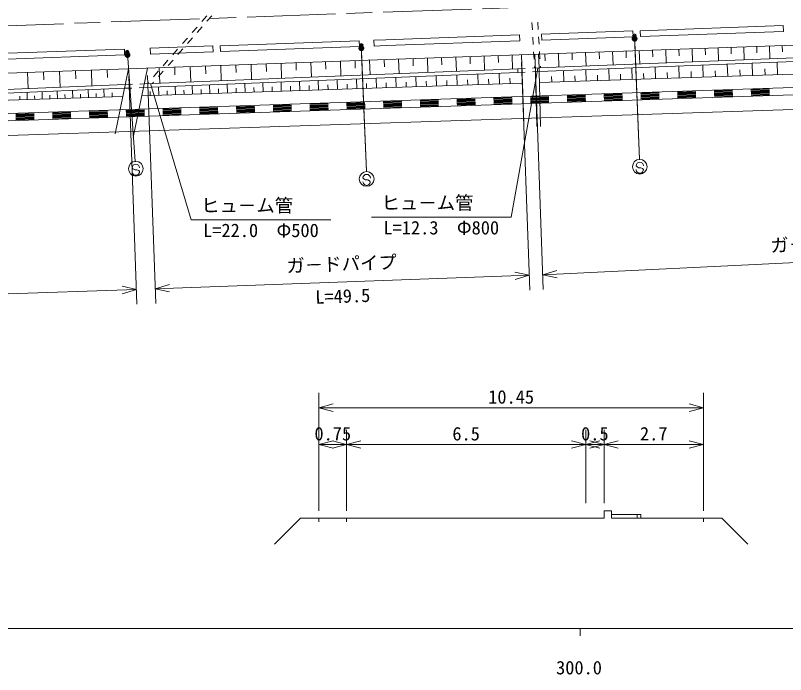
# Model space of a CAD drawing. Units: millimetres, scale not verified, with parts at other scales. Extents: x 40000 to 680000, y 20000 to 380000.
# Drawn here: x 291233 to 395926, y 198715 to 288336 of the extents above; entities that cross this region are included whole.
import ezdxf
from ezdxf.enums import TextEntityAlignment as Align

# ---------------------------------------------------------------- set-up
doc = ezdxf.new("R2010")
doc.units = ezdxf.units.MM
doc.header["$LTSCALE"] = 1000
doc.header["$PDMODE"] = 32
doc.header["$PDSIZE"] = 500
doc.linetypes.add('CHAIN', pattern=[18.5, 12, -1.5, 3.5, -1.5])
for name, color, linetype, lineweight in [('M-BGD', 7, 'Continuous', 13), ('M-BMK', 2, 'CHAIN', 13), ('M-STR-HTXT', 7, 'Continuous', 13), ('M-STR-STRC', 7, 'Continuous', 13), ('M-TTL-BAND', 7, 'Continuous', 13)]:
    doc.layers.add(name, color=color, linetype=linetype, lineweight=lineweight)
doc.styles.add('@ＭＳ ゴシック', font='')
doc.styles.add('ＭＳ ゴシック', font='')
doc.styles.get('@ＭＳ ゴシック').set_extended_font_data('@MS Gothic')
doc.styles.get('ＭＳ ゴシック').set_extended_font_data('MS Gothic')

msp = doc.modelspace()

# ---------------------------------------------------------------- hatches: boundary and pattern name
at = {"layer": 'M-STR-STRC'}
for points in [[(375384, 285562), (375315, 285553), (375248, 285533), (375186, 285501), (375131, 285458), (375084, 285407), (375046, 285348), (375019, 285284), (375004, 285216), (375001, 285146), (375010, 285077), (375030, 285011), (375063, 284949), (375105, 284893), (375156, 284846), (375215, 284808), (375279, 284782), (375347, 284766), (375417, 284763), (375486, 284772), (375553, 284793), (375614, 284825), (375670, 284867), (375717, 284918), (375755, 284977), (375782, 285041), (375797, 285109), (375800, 285179), (375791, 285248), (375770, 285315), (375738, 285377), (375696, 285432), (375645, 285479), (375586, 285517), (375522, 285544), (375454, 285559)], [(338240, 284268), (338171, 284259), (338105, 284238), (338043, 284206), (337987, 284164), (337940, 284113), (337903, 284054), (337876, 283990), (337860, 283922), (337857, 283852), (337866, 283783), (337887, 283716), (337919, 283654), (337961, 283599), (338013, 283552), (338071, 283514), (338136, 283487), (338204, 283472), (338273, 283469), (338343, 283478), (338409, 283499), (338471, 283531), (338526, 283573), (338574, 283624), (338611, 283683), (338638, 283747), (338653, 283815), (338657, 283885), (338648, 283954), (338627, 284021), (338595, 284083), (338552, 284138), (338501, 284185), (338442, 284223), (338378, 284250), (338310, 284265)], [(306440, 283351), (306371, 283340), (306306, 283317), (306245, 283283), (306191, 283239), (306145, 283186), (306109, 283126), (306084, 283061), (306071, 282993), (306070, 282923), (306081, 282854), (306104, 282788), (306138, 282727), (306182, 282673), (306235, 282628), (306294, 282592), (306360, 282567), (306428, 282554), (306498, 282553), (306567, 282564), (306633, 282587), (306693, 282621), (306748, 282665), (306793, 282717), (306829, 282777), (306854, 282842), (306867, 282911), (306868, 282980), (306857, 283049), (306834, 283115), (306800, 283176), (306756, 283230), (306703, 283276), (306644, 283312), (306578, 283336), (306510, 283350)]]:
    msp.add_hatch(color=256, dxfattribs=at).paths.add_polyline_path(points)

# ---------------------------------------------------------------- linework, layer by layer
at = {"layer": 'M-BGD'}
for p, q in [((317243, 288261), (316584, 287509)), ((317932, 288289), (317273, 287537)), ((361443, 287384), (361500, 286385)), ((362242, 287412), (362300, 286414)), ((395612, 286952), (376169, 286257)), ((395612, 286952), (395640, 286153)), ((315925, 286757), (315266, 286005)), ((316614, 286784), (315955, 286032)), ((375169, 286222), (362765, 285778)), ((375169, 286222), (375198, 285422)), ((376169, 286257), (376197, 285458)), ((395640, 286153), (376197, 285458)), ((314607, 285253), (313948, 284501)), ((315295, 285280), (314636, 284528)), ((319067, 284217), (337974, 284892)), ((337974, 284892), (338002, 284093)), ((339972, 284964), (341608, 285022)), ((339972, 284964), (340001, 284164)), ((359767, 285671), (341608, 285022)), ((359796, 284872), (341637, 284223)), ((416845, 285009), (341705, 282324)), ((359767, 285671), (359796, 284872)), ((361558, 285387), (361615, 284388)), ((362357, 285415), (362415, 284417)), ((362765, 285778), (362794, 284979)), ((375198, 285422), (362794, 284979)), ((375390, 285412), (376075, 268769)), ((287021, 283072), (306049, 283752)), ((306049, 283752), (306078, 282952)), ((309547, 283877), (318068, 284181)), ((309547, 283877), (309575, 283077)), ((313289, 283749), (312630, 282997)), ((313977, 283776), (313318, 283024)), ((318068, 284181), (318096, 283382)), ((319067, 284217), (319096, 283417)), ((319096, 283417), (338002, 284093)), ((338247, 284118), (338950, 267104)), ((340001, 284164), (341637, 284223)), ((438977, 284266), (362410, 281188)), ((439007, 283767), (362430, 280689)), ((381433, 283744), (381464, 282854)), ((383213, 283807), (383276, 282027)), ((384985, 283871), (385016, 282988)), ((386749, 283934), (386812, 282169)), ((388506, 283996), (388537, 283122)), ((390255, 284059), (390317, 282310)), ((391996, 284121), (392027, 283254)), ((393729, 284183), (393791, 282450)), ((395455, 284245), (395485, 283386)), ((287049, 282272), (306078, 282952)), ((306451, 283195), (307512, 268491)), ((309575, 283077), (318096, 283382)), ((353030, 282729), (353064, 281767)), ((354944, 282797), (355012, 280891)), ((356850, 282865), (356884, 281912)), ((358756, 282933), (358824, 281044)), ((360006, 282978), (360335, 273787)), ((361673, 283390), (361730, 282392)), ((361843, 283044), (361936, 280460)), ((362343, 283061), (362410, 281188)), ((362473, 283419), (362530, 282420)), ((363189, 283092), (363223, 282161)), ((365050, 283158), (365117, 281297)), ((366903, 283224), (366936, 282302)), ((368748, 283290), (368814, 281446)), ((370584, 283356), (370617, 282442)), ((372412, 283421), (372478, 281593)), ((374232, 283486), (374265, 282580)), ((376044, 283551), (376109, 281739)), ((377848, 283616), (377881, 282718)), ((379644, 283680), (379709, 281884)), ((341705, 282324), (136835, 275003)), ((311970, 282245), (311311, 281493)), ((312659, 282272), (312000, 281520)), ((323263, 281665), (323336, 279618)), ((325310, 281738), (325346, 280715)), ((327348, 281811), (327420, 279782)), ((329376, 281883), (329413, 280869)), ((331396, 281956), (331468, 279945)), ((333407, 282027), (333443, 281022)), ((335409, 282099), (335480, 280106)), ((337402, 282170), (337438, 281174)), ((339386, 282241), (339457, 280266)), ((341361, 282312), (341397, 281324)), ((343328, 282382), (343398, 280424)), ((345286, 282452), (345321, 281473)), ((347235, 282522), (347304, 280581)), ((349175, 282591), (349210, 281621)), ((351107, 282660), (351175, 280737)), ((362468, 279194), (440577, 281793)), ((388061, 280046), (388005, 281723)), ((391427, 280158), (391370, 281859)), ((394841, 280271), (394783, 281996)), ((292890, 280580), (292968, 278397)), ((295072, 280658), (295111, 279566)), ((297245, 280735), (297322, 278572)), ((299408, 280813), (299446, 279731)), ((301561, 280889), (301637, 278746)), ((303704, 280966), (303743, 279894)), ((306605, 281070), (304796, 272220)), ((309175, 281162), (307245, 271719)), ((359509, 281072), (308740, 279031)), ((310652, 280741), (309993, 279989)), ((311341, 280768), (310682, 280016)), ((310787, 281219), (310862, 279117)), ((312889, 281294), (312927, 280243)), ((314982, 281369), (315057, 279285)), ((317066, 281444), (317104, 280402)), ((319141, 281518), (319215, 279452)), ((321206, 281591), (321243, 280559)), ((359509, 281072), (360509, 281112)), ((359509, 281072), (359530, 280572)), ((359530, 280572), (360529, 280612)), ((361508, 281152), (362410, 281188)), ((361528, 280653), (362430, 280689)), ((361788, 281393), (361801, 281164)), ((362410, 281188), (362430, 280689)), ((362430, 280689), (362619, 273233)), ((362588, 281422), (362601, 281196)), ((365792, 279304), (365742, 280823)), ((368840, 279406), (368788, 280946)), ((371930, 279509), (371878, 281071)), ((375065, 279613), (375013, 281197)), ((378245, 279719), (378192, 281326)), ((381471, 279826), (381417, 281456)), ((383101, 279880), (383074, 280695)), ((384742, 279935), (384687, 281588)), ((386396, 279990), (386368, 280817)), ((389738, 280101), (389710, 280940)), ((393128, 280214), (393099, 281065)), ((95637, 268512), (443487, 280089)), ((359530, 280572), (308637, 278527)), ((335026, 278280), (334982, 279586)), ((337645, 278368), (337601, 279691)), ((340301, 278456), (340256, 279798)), ((342993, 278546), (342948, 279906)), ((345723, 278636), (345677, 280015)), ((348491, 278729), (348444, 280127)), ((351296, 278822), (351249, 280239)), ((352714, 278869), (352690, 279578)), ((354141, 278917), (354093, 280354)), ((355578, 278964), (355554, 279683)), ((357025, 279013), (356977, 280470)), ((358482, 279061), (358458, 279790)), ((361936, 280460), (362119, 273221)), ((364130, 279249), (364105, 280008)), ((367311, 279355), (367285, 280114)), ((370380, 279457), (370354, 280227)), ((373492, 279561), (373466, 280342)), ((376650, 279666), (376623, 280458)), ((379852, 279772), (379826, 280576)), ((95635, 267511), (443515, 279090)), ((306167, 278928), (270019, 277475)), ((306167, 278928), (307166, 278968)), ((308062, 278504), (308637, 278527)), ((308165, 279008), (308740, 279031)), ((308405, 277394), (360144, 279116)), ((309334, 279237), (309169, 279048)), ((310023, 279264), (309858, 279076)), ((310722, 277472), (310684, 278609)), ((313004, 277548), (312966, 278701)), ((315319, 277625), (315280, 278794)), ((317665, 277703), (317626, 278888)), ((320044, 277782), (320004, 278984)), ((322456, 277862), (322415, 279081)), ((323674, 277903), (323654, 278512)), ((324901, 277943), (324860, 279179)), ((326137, 277985), (326116, 278602)), ((327380, 278026), (327339, 279278)), ((328633, 278068), (328612, 278694)), ((329894, 278110), (329852, 279379)), ((331164, 278152), (331142, 278787)), ((332442, 278194), (332399, 279482)), ((333729, 278237), (333708, 278881)), ((336331, 278324), (336309, 278976)), ((338968, 278412), (338946, 279073)), ((341642, 278501), (341620, 279171)), ((344353, 278591), (344331, 279271)), ((347102, 278682), (347079, 279372)), ((349889, 278775), (349865, 279474)), ((306064, 278423), (270036, 276975)), ((292849, 276877), (292815, 277891)), ((294884, 276944), (294850, 277973)), ((295912, 276979), (295895, 277493)), ((296948, 277013), (296913, 278055)), ((297990, 277048), (297973, 277569)), ((299040, 277083), (299004, 278140)), ((300096, 277118), (300079, 277646)), ((301160, 277153), (301125, 278225)), ((302232, 277189), (302214, 277725)), ((303311, 277225), (303275, 278311)), ((304397, 277261), (304379, 277804)), ((306064, 278423), (307063, 278463)), ((309563, 277433), (309545, 278002)), ((311859, 277509), (311840, 278078)), ((314158, 277586), (314138, 278162)), ((316488, 277663), (316468, 278248)), ((318851, 277742), (318831, 278335)), ((321246, 277822), (321226, 278423)), ((366229, 277418), (368728, 277501)), ((371226, 277584), (373725, 277667)), ((371230, 277484), (373728, 277567)), ((371233, 277384), (373732, 277467)), ((376223, 277751), (378722, 277834)), ((376227, 277651), (378725, 277734)), ((376230, 277551), (378729, 277634)), ((376233, 277451), (378732, 277534)), ((381221, 277917), (383719, 278000)), ((381224, 277817), (383723, 277900)), ((381227, 277717), (383726, 277800)), ((381231, 277617), (383729, 277700)), ((381234, 277517), (383733, 277600)), ((381237, 277417), (383736, 277500)), ((386218, 278083), (388717, 278166)), ((386221, 277983), (388720, 278066)), ((386225, 277883), (388723, 277966)), ((386228, 277783), (388727, 277866)), ((386231, 277683), (388730, 277767)), ((386235, 277583), (388733, 277667)), ((386238, 277483), (388737, 277567)), ((386241, 277384), (388740, 277467)), ((391215, 278249), (393714, 278333)), ((391219, 278150), (393717, 278233)), ((391222, 278050), (393720, 278133)), ((391225, 277950), (393724, 278033)), ((391228, 277850), (393727, 277933)), ((391232, 277750), (393730, 277833)), ((391235, 277650), (393734, 277733)), ((391238, 277550), (393737, 277633)), ((391242, 277450), (393740, 277533)), ((95702, 265513), (443572, 277090)), ((133364, 271569), (305836, 277309)), ((291842, 276843), (291825, 277343)), ((293863, 276910), (293846, 277417)), ((336246, 276420), (338744, 276503)), ((336249, 276320), (338748, 276403)), ((341243, 276586), (343741, 276669)), ((341246, 276486), (343745, 276570)), ((341250, 276386), (343748, 276470)), ((346240, 276753), (348739, 276836)), ((346243, 276653), (348742, 276736)), ((346247, 276553), (348745, 276636)), ((346250, 276453), (348749, 276536)), ((346253, 276353), (348752, 276436)), ((351237, 276919), (353736, 277002)), ((351241, 276819), (353739, 276902)), ((351244, 276719), (353743, 276802)), ((351247, 276619), (353746, 276702)), ((351251, 276519), (353749, 276602)), ((351254, 276419), (353753, 276502)), ((351257, 276319), (353756, 276402)), ((356235, 277085), (358733, 277168)), ((356238, 276985), (358736, 277068)), ((356241, 276885), (358740, 276969)), ((356245, 276785), (358743, 276869)), ((356248, 276685), (358746, 276769)), ((356251, 276586), (358750, 276669)), ((356255, 276486), (358753, 276569)), ((356258, 276386), (358756, 276469)), ((361232, 277252), (363730, 277335)), ((361235, 277152), (363734, 277235)), ((361238, 277052), (363737, 277135)), ((361242, 276952), (363740, 277035)), ((361245, 276852), (363744, 276935)), ((361248, 276752), (363747, 276835)), ((361252, 276652), (363750, 276735)), ((361255, 276552), (363754, 276635)), ((361258, 276452), (363757, 276535)), ((366232, 277318), (368731, 277401)), ((366236, 277218), (368734, 277301)), ((366239, 277118), (368738, 277201)), ((366242, 277018), (368741, 277101)), ((366246, 276918), (368744, 277001)), ((366249, 276818), (368748, 276901)), ((366252, 276718), (368751, 276801)), ((366256, 276618), (368754, 276701)), ((371236, 277284), (373735, 277368)), ((371240, 277184), (373738, 277268)), ((371243, 277084), (373742, 277168)), ((371246, 276985), (373745, 277068)), ((371250, 276885), (373748, 276968)), ((371253, 276785), (373751, 276868)), ((376237, 277351), (378735, 277434)), ((376240, 277251), (378739, 277334)), ((376243, 277151), (378742, 277234)), ((376247, 277051), (378745, 277134)), ((376250, 276951), (378749, 277034)), ((381241, 277317), (383739, 277400)), ((381244, 277217), (383743, 277300)), ((381247, 277117), (383746, 277200)), ((386245, 277284), (388743, 277367)), ((306262, 275422), (308761, 275505)), ((306266, 275322), (308764, 275405)), ((311259, 275588), (313758, 275672)), ((311263, 275488), (313761, 275572)), ((311266, 275388), (313765, 275472)), ((311269, 275289), (313768, 275372)), ((316257, 275755), (318755, 275838)), ((316260, 275655), (318759, 275738)), ((316263, 275555), (318762, 275638)), ((316267, 275455), (318765, 275538)), ((316270, 275355), (318769, 275438)), ((321254, 275921), (323753, 276004)), ((321257, 275821), (323756, 275904)), ((321261, 275721), (323759, 275804)), ((321264, 275621), (323763, 275704)), ((321267, 275521), (323766, 275604)), ((321271, 275421), (323769, 275504)), ((321274, 275321), (323772, 275405)), ((326251, 276087), (328750, 276170)), ((326254, 275987), (328753, 276071)), ((326258, 275887), (328756, 275971)), ((326261, 275787), (328760, 275871)), ((326264, 275688), (328763, 275771)), ((326268, 275588), (328766, 275671)), ((326271, 275488), (328770, 275571)), ((326274, 275388), (328773, 275471)), ((326278, 275288), (328776, 275371)), ((331248, 276254), (333747, 276337)), ((331252, 276154), (333750, 276237)), ((331255, 276054), (333754, 276137)), ((331258, 275954), (333757, 276037)), ((331262, 275854), (333760, 275937)), ((331265, 275754), (333764, 275837)), ((331268, 275654), (333767, 275737)), ((331272, 275554), (333770, 275637)), ((331275, 275454), (333774, 275537)), ((336252, 276220), (338751, 276303)), ((336256, 276120), (338754, 276203)), ((336259, 276020), (338758, 276103)), ((336262, 275920), (338761, 276003)), ((336266, 275820), (338764, 275903)), ((336269, 275720), (338768, 275804)), ((336272, 275620), (338771, 275704)), ((341253, 276286), (343751, 276370)), ((341256, 276187), (343755, 276270)), ((341259, 276087), (343758, 276170)), ((341263, 275987), (343761, 276070)), ((341266, 275887), (343765, 275970)), ((341269, 275787), (343768, 275870)), ((346257, 276253), (348755, 276336)), ((346260, 276153), (348759, 276236)), ((346263, 276053), (348762, 276136)), ((346267, 275953), (348765, 276036)), ((351261, 276219), (353759, 276302)), ((351264, 276119), (353763, 276203)), ((356261, 276286), (358760, 276369)), ((291271, 274923), (293769, 275006)), ((291274, 274823), (293772, 274906)), ((291277, 274723), (293776, 274806)), ((291281, 274623), (293779, 274706)), ((291284, 274523), (293782, 274606)), ((291287, 274423), (293786, 274507)), ((291290, 274323), (293789, 274407)), ((291294, 274223), (293792, 274307)), ((296268, 275089), (298766, 275173)), ((296271, 274989), (298770, 275073)), ((296274, 274890), (298773, 274973)), ((296278, 274790), (298776, 274873)), ((296281, 274690), (298780, 274773)), ((296284, 274590), (298783, 274673)), ((296288, 274490), (298786, 274573)), ((296291, 274390), (298790, 274473)), ((296294, 274290), (298793, 274373)), ((301265, 275256), (303764, 275339)), ((301268, 275156), (303767, 275239)), ((301272, 275056), (303770, 275139)), ((301275, 274956), (303774, 275039)), ((301278, 274856), (303777, 274939)), ((301282, 274756), (303780, 274839)), ((301285, 274656), (303784, 274739)), ((301288, 274556), (303787, 274639)), ((301292, 274456), (303790, 274539)), ((306269, 275222), (308767, 275305)), ((306272, 275122), (308771, 275205)), ((306276, 275022), (308774, 275105)), ((306279, 274922), (308777, 275005)), ((306282, 274822), (308781, 274906)), ((306286, 274722), (308784, 274806)), ((306289, 274622), (308787, 274706)), ((311273, 275189), (313771, 275272)), ((311276, 275089), (313775, 275172)), ((311279, 274989), (313778, 275072)), ((311283, 274889), (313781, 274972)), ((311286, 274789), (313785, 274872)), ((316273, 275255), (318772, 275338)), ((316277, 275155), (318775, 275238)), ((316280, 275055), (318779, 275138)), ((316283, 274955), (318782, 275038)), ((321277, 275221), (323776, 275305)), ((321281, 275121), (323779, 275205)), ((291297, 274124), (293796, 274207)), ((307202, 267497), (307103, 267616)), ((307202, 267497), (307103, 267616)), ((307447, 267358), (307202, 267497)), ((307447, 267358), (307202, 267497)), ((307748, 267356), (307447, 267358)), ((307748, 267356), (307447, 267358)), ((307993, 267244), (307748, 267356)), ((307993, 267244), (307748, 267356)), ((308099, 267108), (307993, 267244)), ((308099, 267108), (307993, 267244)), ((375707, 267772), (375607, 267890)), ((375707, 267772), (375607, 267890)), ((375951, 267632), (375707, 267772)), ((375951, 267632), (375707, 267772)), ((376252, 267630), (375951, 267632)), ((376252, 267630), (375951, 267632)), ((376497, 267518), (376252, 267630)), ((376497, 267518), (376252, 267630)), ((376603, 267382), (376497, 267518)), ((376603, 267382), (376497, 267518)), ((338581, 266113), (338482, 266231)), ((338581, 266113), (338482, 266231)), ((338826, 265974), (338581, 266113)), ((338826, 265974), (338581, 266113)), ((339127, 265971), (338826, 265974)), ((339127, 265971), (338826, 265974)), ((339372, 265860), (339127, 265971)), ((339372, 265860), (339127, 265971)), ((339478, 265723), (339372, 265860)), ((339478, 265723), (339372, 265860))]:
    msp.add_line(p, q, dxfattribs=at)
for centre, radius in [((375384, 285562), 150), ((375384, 285562), 120), ((375384, 285562), 90), ((375384, 285562), 60), ((375384, 285562), 30), ((338240, 284268), 150), ((338240, 284268), 120), ((338240, 284268), 90), ((338240, 284268), 60), ((338240, 284268), 30), ((306441, 283345), 150), ((306441, 283345), 120), ((306441, 283345), 90), ((306441, 283345), 60), ((306441, 283345), 30), ((307602, 267487), 1000), ((307602, 267487), 1000), ((376106, 267761), 1000), ((376106, 267761), 1000), ((338981, 266102), 1000), ((338981, 266102), 1000)]:
    msp.add_circle(centre, radius, dxfattribs=at)
for centre, start, end in [((307603, 267612), 359.55488, 179.55488), ((307603, 267612), 359.55488, 179.55488), ((376107, 267886), 359.55488, 179.55488), ((376107, 267886), 359.55488, 179.55488), ((307599, 267112), 179.55488, 359.55488), ((307599, 267112), 179.55488, 359.55488), ((376103, 267386), 179.55488, 359.55488), ((376103, 267386), 179.55488, 359.55488), ((338982, 266227), 359.55488, 179.55488), ((338982, 266227), 359.55488, 179.55488), ((338978, 265727), 179.55488, 359.55488), ((338978, 265727), 179.55488, 359.55488)]:
    msp.add_arc(centre, 500, start, end, dxfattribs=at)
for p in [(375384, 285562), (338240, 284268), (306441, 283345)]:
    msp.add_point(p, dxfattribs=at)
at = {"layer": 'M-BMK'}
msp.add_line((267272, 286118), (365709, 289636), dxfattribs=at)
at = {"layer": 'M-STR-HTXT'}
for p, q in [((358623, 260889), (362232, 281181)), ((315108, 260529), (309588, 279065)), ((339623, 260889), (358623, 260889)), ((315108, 260529), (334108, 260529)), ((332500, 221000), (332500, 237000)), ((384750, 221000), (384750, 237000)), ((334432, 235518), (332500, 235000)), ((332500, 235000), (384750, 235000)), ((332500, 235000), (334432, 234482)), ((384750, 235000), (382818, 235518)), ((382818, 234482), (384750, 235000)), ((332500, 221000), (332500, 232000)), ((336250, 221000), (336250, 232000)), ((336250, 222000), (336250, 232000)), ((368750, 222000), (368750, 232000)), ((371250, 222000), (371250, 232000)), ((371250, 222000), (371250, 232000)), ((384750, 222000), (384750, 232000)), ((334432, 230518), (332500, 230000)), ((336250, 230000), (334318, 230518)), ((338182, 230518), (336250, 230000)), ((368750, 230000), (366818, 230518)), ((370682, 230518), (368750, 230000)), ((371250, 230000), (369318, 230518)), ((373182, 230518), (371250, 230000)), ((384750, 230000), (382818, 230518)), ((332500, 230000), (336250, 230000)), ((332500, 230000), (334432, 229482)), ((334318, 229482), (336250, 230000)), ((336250, 230000), (368750, 230000)), ((336250, 230000), (338182, 229482)), ((366818, 229482), (368750, 230000)), ((368750, 230000), (371250, 230000)), ((368750, 230000), (370682, 229482)), ((369318, 229482), (371250, 230000)), ((371250, 230000), (384750, 230000)), ((371250, 230000), (373182, 229482)), ((382818, 229482), (384750, 230000)), ((371250, 220000), (371250, 221000)), ((371250, 221000), (372250, 221000)), ((372250, 220000), (372250, 221000)), ((330000, 220000), (326464, 216464)), ((332500, 220000), (330000, 220000)), ((332500, 220000), (336250, 220000)), ((332500, 220000), (332500, 219500)), ((336250, 220000), (368750, 220000)), ((336250, 220000), (336250, 219500)), ((368750, 220000), (371250, 220000)), ((375750, 220500), (372250, 220500)), ((372250, 220000), (384750, 220000)), ((375750, 220000), (375750, 220500)), ((376250, 220500), (375750, 220500)), ((376250, 220000), (376250, 220500)), ((384750, 220000), (384750, 219500)), ((384750, 220000), (387250, 220000)), ((387250, 220000), (390786, 216464))]:
    msp.add_line(p, q, dxfattribs=at)
at = {"layer": 'M-STR-STRC'}
for p, q in [((375417, 284763), (376075, 268769)), ((338273, 283469), (338950, 267104)), ((306498, 282553), (307512, 268491)), ((360042, 281979), (361149, 250998)), ((361879, 282044), (362986, 251061)), ((306641, 280070), (307748, 249090)), ((309211, 280162), (310318, 249182)), ((440014, 256838), (362915, 253060)), ((361078, 252997), (359129, 253445)), ((364819, 253672), (362915, 253060)), ((361078, 252997), (310247, 251181)), ((359166, 252411), (361078, 252997)), ((362915, 253060), (364870, 252638)), ((307676, 251089), (305727, 251537)), ((312159, 251767), (310247, 251181)), ((230725, 248339), (307676, 251089)), ((305764, 250503), (307676, 251089)), ((310247, 251181), (312196, 250732))]:
    msp.add_line(p, q, dxfattribs=at)
at = {"layer": 'M-TTL-BAND'}
for p, q in [((40000, 205000), (579000, 205000)), ((368000, 205000), (368000, 204000))]:
    msp.add_line(p, q, dxfattribs=at)

# ---------------------------------------------------------------- texts
at = {"layer": 'M-STR-HTXT', "style": 'ＭＳ ゴシック'}
for s, p in [('ヒュ－ム管', (340998, 261389)), ('ヒュ－ム管', (316483, 261029)), ('10.45', (355500, 235000))]:
    msp.add_text(s, height=1833, dxfattribs=at).set_placement(p, align=Align.BOTTOM_LEFT)
for s, p in [('L=22.0\u3000Φ500', (324608, 260029)), ('L=12.3\u3000Φ800', (349123, 260389))]:
    msp.add_text(s, height=1833, dxfattribs=at).set_placement(p, align=Align.TOP_CENTER)
for s, p in [('0.75', (334375, 230000)), ('6.5', (352500, 230000)), ('0.5', (370000, 230000)), ('2.7', (378000, 230000))]:
    msp.add_text(s, height=1833, dxfattribs=at).set_placement(p, align=Align.BOTTOM_CENTER)
at = {"layer": 'M-STR-STRC', "style": 'ＭＳ ゴシック'}
for rotation, p in [(2.805, (401415, 255948)), (2.047, (335626, 253088))]:
    msp.add_text('ガ－ドパイプ', height=1833, rotation=rotation, dxfattribs=at).set_placement(p, align=Align.BOTTOM_CENTER)
at = {"layer": 'M-STR-STRC', "style": '@ＭＳ ゴシック'}
msp.add_text('L=49.5', height=1833, rotation=2.047, dxfattribs=at).set_placement((335698, 251090), align=Align.TOP_CENTER)
at = {"layer": 'M-TTL-BAND', "style": 'ＭＳ ゴシック'}
msp.add_text('300.0', height=1833, dxfattribs=at).set_placement((367844, 198195), align=Align.BOTTOM_CENTER)

doc.saveas('drawing.dxf')
